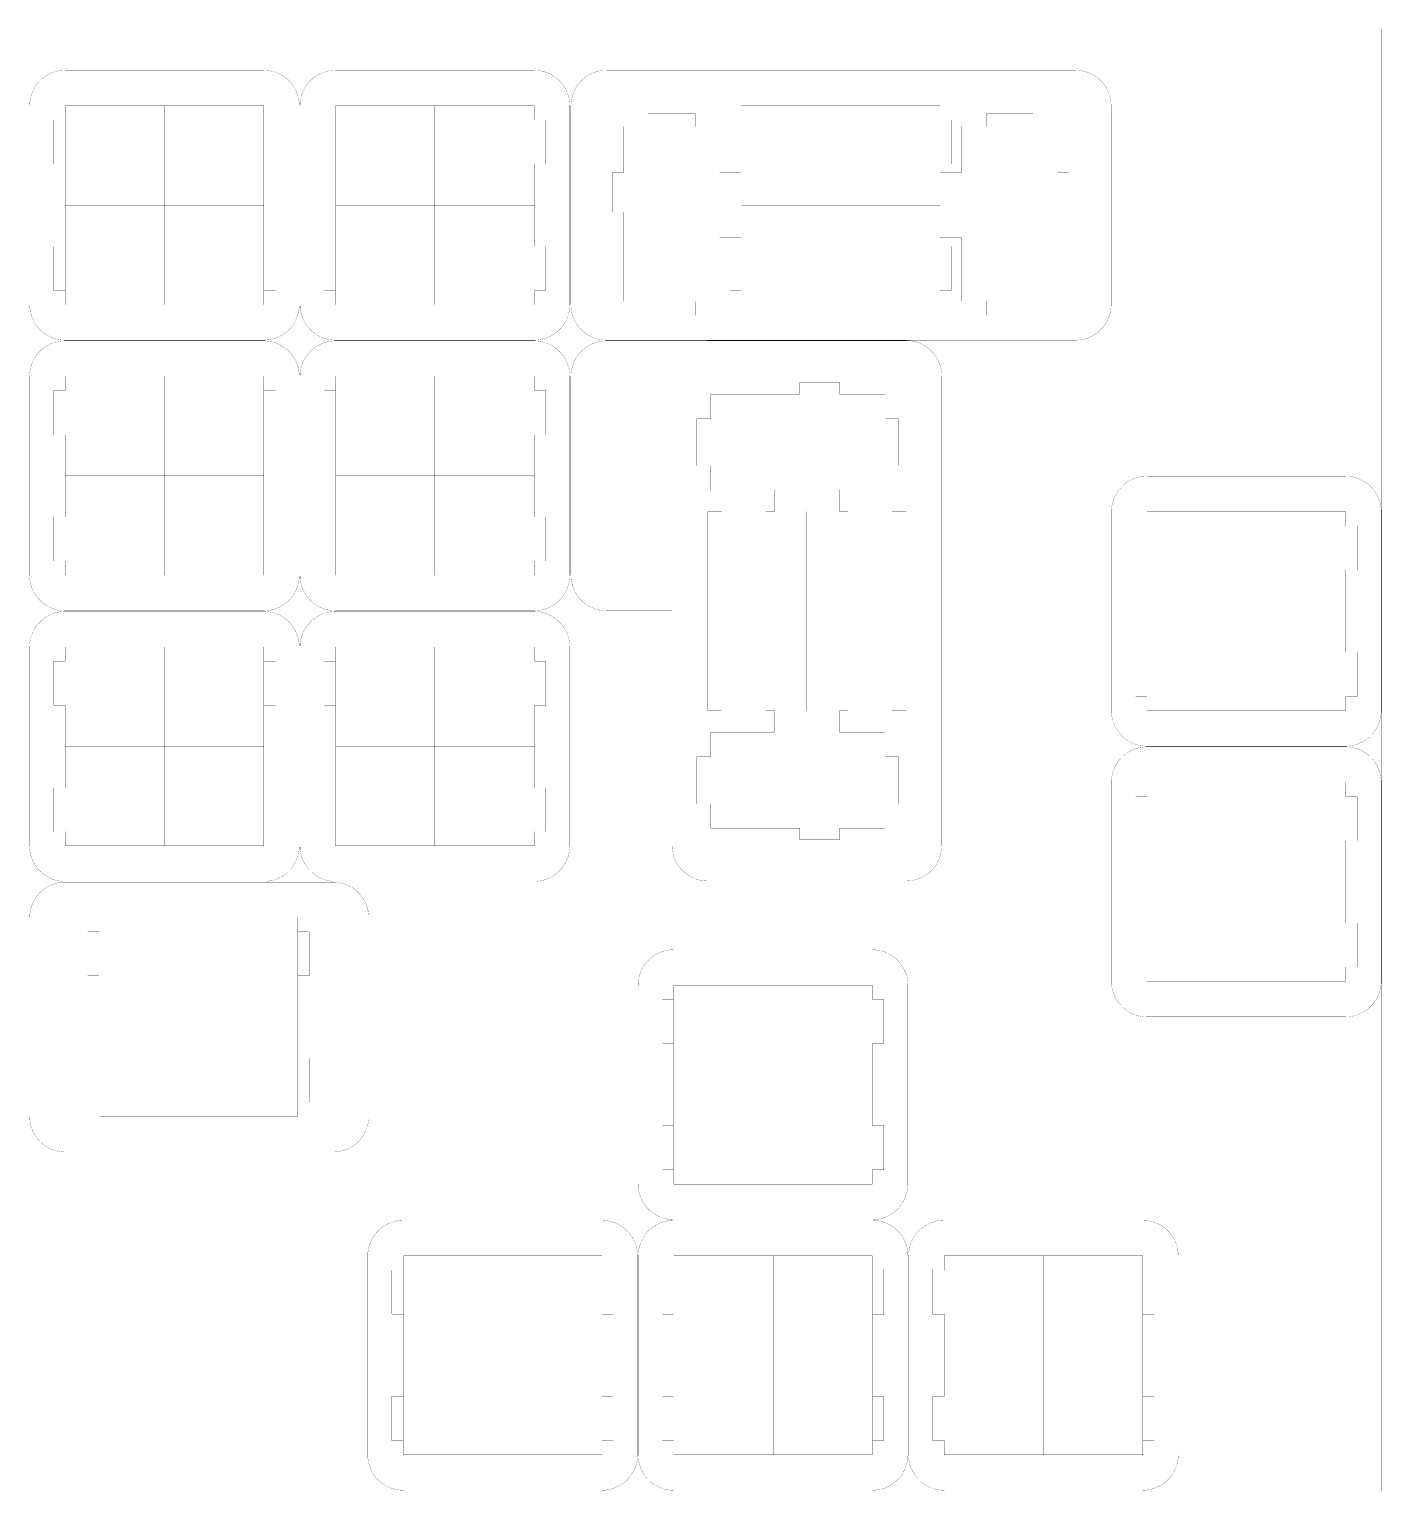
# Model space of a CAD drawing. Header units: inches. Extents: x -214 to 438, y -213 to 250.
# Drawn here: x 113.3 to 208.6, y -90.5 to 12.4 of the extents above; entities that cross this region are included whole.
import ezdxf

# ---------------------------------------------------------------- set-up
doc = ezdxf.new("R2010")
doc.units = ezdxf.units.IN
doc.layers.add('Drawing', color=216, linetype='Continuous')
doc.layers.add('Drawing3', color=56, linetype='Continuous')

msp = doc.modelspace()

# ---------------------------------------------------------------- linework, layer by layer
at = {"layer": 'Drawing', "const_width": 0.0127}
for points in [[(113.38, 7, -0.414214), (115.88, 9.5)], [(129.87, 9.5, -0.414214), (132.37, 7)], [(132.42, 7, -0.414214), (134.92, 9.5)], [(148.92, 9.5, -0.414214), (151.42, 7)], [(151.5, 7, -0.414225), (154, 9.5)], [(187.05, 9.5, -0.414225), (189.55, 7)], [(115.88, -9.5, -0.414214), (113.38, -7)], [(132.37, -7, -0.414214), (129.87, -9.5)], [(134.92, -9.5, -0.414214), (132.42, -7)], [(151.42, -7, -0.414214), (148.92, -9.5)], [(154, -9.5, -0.414214), (151.5, -7)], [(189.55, -7, -0.414225), (187.05, -9.5)], [(113.37, -12.05, -0.414214), (115.87, -9.55)], [(129.87, -9.55, -0.414214), (132.37, -12.05)], [(132.42, -12.05, -0.414214), (134.92, -9.55)], [(148.92, -9.55, -0.414214), (151.42, -12.05)], [(151.5, -12.05, -0.414214), (154, -9.55)], [(160.77, -9.55, -0.035499), (161.12, -9.53)], [(175.12, -9.53, -0.414214), (177.62, -12.03)], [(189.57, -21.58, -0.414214), (192.07, -19.08)], [(206.07, -19.08, -0.414214), (208.57, -21.58)], [(115.87, -28.55, -0.414214), (113.37, -26.05)], [(132.37, -26.05, -0.414214), (129.87, -28.55)], [(134.92, -28.55, -0.414214), (132.42, -26.05)], [(151.42, -26.05, -0.414214), (148.92, -28.55)], [(154, -28.55, -0.414214), (151.5, -26.05)], [(113.37, -31.1, -0.414214), (115.87, -28.6)], [(129.87, -28.6, -0.414214), (132.37, -31.1)], [(132.42, -31.1, -0.414214), (134.92, -28.6)], [(148.92, -28.6, -0.414214), (151.42, -31.1)], [(192.07, -38.08, -0.414214), (189.57, -35.58)], [(208.57, -35.58, -0.414214), (206.07, -38.08)], [(189.57, -40.63, -0.414214), (192.07, -38.13)], [(206.07, -38.13, -0.414214), (208.57, -40.63)], [(115.87, -47.6, -0.414214), (113.37, -45.1)], [(132.37, -45.1, -0.414214), (129.87, -47.6)], [(134.92, -47.6, -0.414214), (132.42, -45.1)], [(151.42, -45.1, -0.414214), (148.92, -47.6)], [(161.12, -47.57, -0.414214), (158.62, -45.07)], [(177.62, -45.07, -0.414214), (175.12, -47.57)], [(113.38, -50.15, -0.414214), (115.88, -47.65)], [(134.76, -47.65, -0.414225), (137.26, -50.15)], [(156.23, -54.91, -0.414214), (158.73, -52.41)], [(172.73, -52.41, -0.414214), (175.23, -54.91)], [(192.07, -57.13, -0.414214), (189.57, -54.63)], [(208.57, -54.63, -0.414214), (206.07, -57.13)], [(115.88, -66.65, -0.414202), (113.38, -64.15)], [(137.26, -64.15, -0.414214), (134.76, -66.65)], [(158.73, -71.41, -0.414214), (156.23, -68.91)], [(175.23, -68.91, -0.414214), (172.73, -71.41)], [(137.19, -73.96, -0.414214), (139.69, -71.46)], [(153.69, -71.46, -0.414214), (156.19, -73.96)], [(156.24, -73.96, -0.414214), (158.74, -71.46)], [(172.74, -71.46, -0.414214), (175.24, -73.96)], [(175.28, -73.96, -0.414214), (177.78, -71.46)], [(191.78, -71.46, -0.414214), (194.28, -73.96)], [(139.69, -90.46, -0.414214), (137.19, -87.96)], [(156.19, -87.96, -0.414214), (153.69, -90.46)], [(158.74, -90.46, -0.414214), (156.24, -87.96)], [(175.24, -87.96, -0.414214), (172.74, -90.46)], [(177.78, -90.46, -0.414214), (175.28, -87.96)], [(194.28, -87.96, -0.414214), (191.78, -90.46)]]:
    msp.add_lwpolyline(points, format="xyb", dxfattribs=at)
for points in [[(115.88, 9.5), (129.87, 9.5)], [(134.92, 9.5), (148.92, 9.5)], [(154, 9.5), (187.05, 9.5)], [(113.38, -7), (113.38, 7)], [(115.88, 7), (129.87, 7)], [(115.88, -7), (115.88, 7)], [(122.87, -7), (122.87, 7)], [(129.87, -7), (129.87, 7)], [(132.37, -7), (132.37, 7)], [(132.42, -7), (132.42, 7)], [(134.92, 7), (148.92, 7)], [(134.92, -7), (134.92, 7)], [(141.92, -7), (141.92, 7)], [(148.92, -7), (148.92, 7)], [(151.42, -7), (151.42, 7)], [(151.5, -7), (151.5, 7)], [(170.5, -7), (170.5, 7)], [(189.55, -7), (189.55, 7)], [(115.88, 0), (129.87, 0)], [(134.92, 0), (148.92, 0)], [(163.5, 0), (177.5, 0)], [(115.88, -7), (129.87, -7)], [(134.92, -7), (148.92, -7)], [(115.88, -9.5), (129.87, -9.5)], [(115.87, -9.55), (129.87, -9.55)], [(134.92, -9.5), (148.92, -9.5)], [(134.92, -9.55), (148.92, -9.55)], [(154, -9.5), (187.05, -9.5)], [(154, -9.55), (175.48, -9.55)], [(161.12, -9.53), (175.12, -9.53)], [(113.37, -26.05), (113.37, -12.05)], [(115.87, -12.05), (129.87, -12.05)], [(115.87, -26.05), (115.87, -12.05)], [(122.87, -26.05), (122.87, -12.05)], [(129.87, -26.05), (129.87, -12.05)], [(132.37, -26.05), (132.37, -12.05)], [(132.42, -26.05), (132.42, -12.05)], [(134.92, -12.05), (148.92, -12.05)], [(134.92, -26.05), (134.92, -12.05)], [(141.92, -26.05), (141.92, -12.05)], [(148.92, -26.05), (148.92, -12.05)], [(151.42, -26.05), (151.42, -12.05)], [(151.5, -26.05), (151.5, -12.05)], [(177.62, -45.07), (177.62, -12.03)], [(115.87, -19.05), (129.87, -19.05)], [(134.92, -19.05), (148.92, -19.05)], [(192.07, -19.08), (206.07, -19.08)], [(168.12, -35.57), (168.12, -21.58)], [(168.12, -35.58), (168.12, -21.58)], [(189.57, -35.58), (189.57, -21.58)], [(192.07, -21.58), (206.07, -21.58)], [(192.07, -35.57), (192.07, -21.58)], [(199.07, -35.57), (199.07, -21.58)], [(206.07, -35.57), (206.07, -21.58)], [(208.57, -35.58), (208.57, -21.58)], [(115.87, -26.05), (129.87, -26.05)], [(134.92, -26.05), (148.92, -26.05)], [(115.87, -28.55), (129.87, -28.55)], [(115.87, -28.6), (129.87, -28.6)], [(134.92, -28.6), (148.92, -28.6)], [(134.92, -28.55), (148.92, -28.55)], [(154, -28.55), (158.62, -28.55)], [(158.62, -28.55), (158.62, -45.07)], [(161.12, -28.57), (175.12, -28.57)], [(192.07, -28.57), (206.07, -28.57)], [(113.37, -45.1), (113.37, -31.1)], [(115.87, -31.1), (129.87, -31.1)], [(115.87, -45.1), (115.87, -31.1)], [(122.87, -45.1), (122.87, -31.1)], [(129.87, -45.1), (129.87, -31.1)], [(132.37, -45.1), (132.37, -31.1)], [(132.42, -45.1), (132.42, -31.1)], [(134.92, -31.1), (148.92, -31.1)], [(134.92, -45.1), (134.92, -31.1)], [(141.92, -45.1), (141.92, -31.1)], [(148.92, -45.1), (148.92, -31.1)], [(151.42, -45.1), (151.42, -31.1)], [(192.07, -35.57), (206.07, -35.57)], [(115.87, -38.1), (129.87, -38.1)], [(134.92, -38.1), (148.92, -38.1)], [(192.07, -38.08), (206.07, -38.08)], [(192.07, -38.13), (206.07, -38.13)], [(189.57, -54.63), (189.57, -40.63)], [(192.07, -40.63), (206.07, -40.63)], [(192.07, -54.62), (192.07, -40.63)], [(199.07, -54.62), (199.07, -40.63)], [(206.07, -54.62), (206.07, -40.63)], [(208.57, -54.63), (208.57, -40.63)], [(115.87, -45.1), (129.87, -45.1)], [(134.92, -45.1), (148.92, -45.1)], [(115.87, -47.6), (129.87, -47.6)], [(115.88, -47.65), (134.76, -47.65)], [(134.92, -47.6), (148.92, -47.6)], [(161.12, -47.57), (175.12, -47.57)], [(192.07, -47.62), (206.07, -47.62)], [(113.38, -50.15), (113.38, -64.15)], [(118.26, -50.15), (132.26, -50.15)], [(118.26, -64.15), (118.26, -50.15)], [(125.26, -64.15), (125.26, -50.15)], [(132.26, -64.15), (132.26, -50.15)], [(137.26, -64.15), (137.26, -50.15)], [(158.73, -52.41), (172.73, -52.41)], [(156.23, -68.91), (156.23, -54.91)], [(158.73, -54.91), (172.73, -54.91)], [(158.73, -68.91), (158.73, -54.91)], [(165.73, -68.91), (165.73, -54.91)], [(172.73, -68.91), (172.73, -54.91)], [(175.23, -68.91), (175.23, -54.91)], [(192.07, -54.62), (206.07, -54.62)], [(118.26, -57.15), (132.26, -57.15)], [(192.07, -57.13), (206.07, -57.13)], [(158.73, -61.91), (172.73, -61.91)], [(118.26, -64.15), (132.26, -64.15)], [(115.88, -66.65), (129.88, -66.65)], [(129.88, -66.65), (134.76, -66.65)], [(158.73, -68.91), (172.73, -68.91)], [(139.69, -71.46), (153.69, -71.46)], [(158.73, -71.41), (172.73, -71.41)], [(158.74, -71.46), (172.74, -71.46)], [(177.78, -71.46), (191.78, -71.46)], [(137.19, -87.96), (137.19, -73.96)], [(139.69, -73.96), (153.69, -73.96)], [(139.69, -87.96), (139.69, -73.96)], [(146.69, -87.96), (146.69, -73.96)], [(153.69, -87.96), (153.69, -73.96)], [(156.19, -87.96), (156.19, -73.96)], [(156.24, -87.96), (156.24, -73.96)], [(158.74, -73.96), (172.74, -73.96)], [(158.74, -87.96), (158.74, -73.96)], [(165.74, -87.96), (165.74, -73.96)], [(172.74, -87.96), (172.74, -73.96)], [(175.24, -87.96), (175.24, -73.96)], [(175.28, -87.96), (175.28, -73.96)], [(177.78, -73.96), (191.78, -73.96)], [(177.78, -87.96), (177.78, -73.96)], [(184.78, -87.96), (184.78, -73.96)], [(191.78, -87.96), (191.78, -73.96)], [(194.28, -87.96), (194.28, -73.96)], [(139.69, -80.96), (153.69, -80.96)], [(158.74, -80.96), (172.74, -80.96)], [(177.78, -80.96), (191.78, -80.96)], [(139.69, -87.96), (153.69, -87.96)], [(158.74, -87.96), (172.74, -87.96)], [(177.78, -87.96), (191.78, -87.96)], [(139.69, -90.46), (153.69, -90.46)], [(158.74, -90.46), (172.74, -90.46)], [(177.78, -90.46), (191.78, -90.46)]]:
    msp.add_lwpolyline(points, dxfattribs=at)
at = {"layer": 'Drawing', "const_width": 0.00635}
for points in [[(115.87, 9.5, 1), (115.88, 9.5, 1)], [(129.87, 9.5, 1), (129.88, 9.5, 1)], [(134.92, 9.5, 1), (134.93, 9.5, 1)], [(148.92, 9.5, 1), (148.93, 9.5, 1)], [(154, 9.5, 1), (154.01, 9.5, 1)], [(187.05, 9.5, 1), (187.06, 9.5, 1)], [(113.37, 7, 1), (113.38, 7, 1)], [(132.37, 7, 1), (132.38, 7, 1)], [(132.42, 7, 1), (132.43, 7, 1)], [(151.42, 7, 1), (151.43, 7, 1)], [(151.5, 7, 1), (151.51, 7, 1)], [(189.55, 7, 1), (189.56, 7, 1)], [(113.37, -7, 1), (113.38, -7, 1)], [(132.37, -7, 1), (132.38, -7, 1)], [(132.42, -7, 1), (132.43, -7, 1)], [(151.42, -7, 1), (151.43, -7, 1)], [(151.5, -7, 1), (151.51, -7, 1)], [(189.55, -7, 1), (189.56, -7, 1)], [(115.87, -9.5, 1), (115.88, -9.5, 1)], [(115.87, -9.55, 1), (115.88, -9.55, 1)], [(129.87, -9.5, 1), (129.88, -9.5, 1)], [(129.87, -9.55, 1), (129.88, -9.55, 1)], [(134.92, -9.5, 1), (134.93, -9.5, 1)], [(134.92, -9.55, 1), (134.92, -9.55, 1)], [(148.92, -9.55, 1), (148.92, -9.55, 1)], [(148.92, -9.5, 1), (148.93, -9.5, 1)], [(154, -9.5, 1), (154.01, -9.5, 1)], [(154, -9.55, 1), (154.01, -9.55, 1)], [(160.76, -9.55, 1), (160.77, -9.55, 1)], [(161.12, -9.53, 1), (161.12, -9.53, 1)], [(175.12, -9.53, 1), (175.12, -9.53, 1)], [(187.05, -9.5, 1), (187.06, -9.5, 1)], [(113.37, -12.05, 1), (113.38, -12.05, 1)], [(132.37, -12.05, 1), (132.38, -12.05, 1)], [(132.42, -12.05, 1), (132.42, -12.05, 1)], [(151.42, -12.05, 1), (151.42, -12.05, 1)], [(151.5, -12.05, 1), (151.51, -12.05, 1)], [(177.62, -12.03, 1), (177.62, -12.03, 1)], [(192.07, -19.08, 1), (192.07, -19.08, 1)], [(206.07, -19.08, 1), (206.07, -19.08, 1)], [(189.57, -21.58, 1), (189.57, -21.58, 1)], [(208.57, -21.58, 1), (208.57, -21.58, 1)], [(113.37, -26.05, 1), (113.38, -26.05, 1)], [(132.37, -26.05, 1), (132.38, -26.05, 1)], [(132.42, -26.05, 1), (132.42, -26.05, 1)], [(151.42, -26.05, 1), (151.42, -26.05, 1)], [(151.5, -26.05, 1), (151.51, -26.05, 1)], [(115.87, -28.55, 1), (115.88, -28.55, 1)], [(115.87, -28.6, 1), (115.87, -28.6, 1)], [(129.87, -28.6, 1), (129.87, -28.6, 1)], [(129.87, -28.55, 1), (129.88, -28.55, 1)], [(134.92, -28.6, 1), (134.92, -28.6, 1)], [(134.92, -28.55, 1), (134.92, -28.55, 1)], [(148.92, -28.55, 1), (148.92, -28.55, 1)], [(148.92, -28.6, 1), (148.92, -28.6, 1)], [(154, -28.55, 1), (154.01, -28.55, 1)], [(113.37, -31.1, 1), (113.37, -31.1, 1)], [(132.37, -31.1, 1), (132.37, -31.1, 1)], [(132.42, -31.1, 1), (132.42, -31.1, 1)], [(151.42, -31.1, 1), (151.42, -31.1, 1)], [(189.57, -35.58, 1), (189.57, -35.58, 1)], [(208.57, -35.58, 1), (208.57, -35.58, 1)], [(192.07, -38.08, 1), (192.07, -38.08, 1)], [(192.07, -38.13, 1), (192.07, -38.13, 1)], [(206.07, -38.08, 1), (206.07, -38.08, 1)], [(206.07, -38.13, 1), (206.07, -38.13, 1)], [(189.57, -40.63, 1), (189.57, -40.63, 1)], [(208.57, -40.63, 1), (208.57, -40.63, 1)], [(113.37, -45.1, 1), (113.37, -45.1, 1)], [(132.37, -45.1, 1), (132.37, -45.1, 1)], [(132.42, -45.1, 1), (132.42, -45.1, 1)], [(151.42, -45.1, 1), (151.42, -45.1, 1)], [(158.62, -45.07, 1), (158.63, -45.07, 1)], [(177.62, -45.07, 1), (177.62, -45.07, 1)], [(115.87, -47.6, 1), (115.87, -47.6, 1)], [(115.87, -47.65, 1), (115.88, -47.65, 1)], [(129.87, -47.6, 1), (129.87, -47.6, 1)], [(134.76, -47.65, 1), (134.76, -47.65, 1)], [(134.92, -47.6, 1), (134.92, -47.6, 1)], [(148.92, -47.6, 1), (148.92, -47.6, 1)], [(161.12, -47.57, 1), (161.12, -47.57, 1)], [(175.12, -47.57, 1), (175.12, -47.57, 1)], [(113.37, -50.15, 1), (113.38, -50.15, 1)], [(137.26, -50.15, 1), (137.26, -50.15, 1)], [(158.73, -52.41, 1), (158.74, -52.41, 1)], [(172.73, -52.41, 1), (172.74, -52.41, 1)], [(156.23, -54.91, 1), (156.24, -54.91, 1)], [(175.23, -54.91, 1), (175.24, -54.91, 1)], [(189.57, -54.63, 1), (189.57, -54.63, 1)], [(208.57, -54.63, 1), (208.57, -54.63, 1)], [(192.07, -57.13, 1), (192.07, -57.13, 1)], [(206.07, -57.13, 1), (206.07, -57.13, 1)], [(113.37, -64.15, 1), (113.38, -64.15, 1)], [(137.26, -64.15, 1), (137.26, -64.15, 1)], [(115.87, -66.65, 1), (115.88, -66.65, 1)], [(134.76, -66.65, 1), (134.76, -66.65, 1)], [(156.23, -68.91, 1), (156.24, -68.91, 1)], [(175.23, -68.91, 1), (175.24, -68.91, 1)], [(139.68, -71.46, 1), (139.69, -71.46, 1)], [(153.68, -71.46, 1), (153.69, -71.46, 1)], [(158.73, -71.41, 1), (158.74, -71.41, 1)], [(158.73, -71.46, 1), (158.74, -71.46, 1)], [(172.73, -71.41, 1), (172.74, -71.41, 1)], [(172.73, -71.46, 1), (172.74, -71.46, 1)], [(177.78, -71.46, 1), (177.79, -71.46, 1)], [(191.78, -71.46, 1), (191.79, -71.46, 1)], [(137.18, -73.96, 1), (137.19, -73.96, 1)], [(156.18, -73.96, 1), (156.19, -73.96, 1)], [(156.23, -73.96, 1), (156.24, -73.96, 1)], [(175.23, -73.96, 1), (175.24, -73.96, 1)], [(175.28, -73.96, 1), (175.29, -73.96, 1)], [(194.28, -73.96, 1), (194.29, -73.96, 1)], [(137.18, -87.96, 1), (137.19, -87.96, 1)], [(156.18, -87.96, 1), (156.19, -87.96, 1)], [(156.23, -87.96, 1), (156.24, -87.96, 1)], [(175.23, -87.96, 1), (175.24, -87.96, 1)], [(175.28, -87.96, 1), (175.29, -87.96, 1)], [(194.28, -87.96, 1), (194.29, -87.96, 1)], [(139.68, -90.46, 1), (139.69, -90.46, 1)], [(153.68, -90.46, 1), (153.69, -90.46, 1)], [(158.73, -90.46, 1), (158.74, -90.46, 1)], [(172.73, -90.46, 1), (172.74, -90.46, 1)], [(177.78, -90.46, 1), (177.79, -90.46, 1)], [(191.78, -90.46, 1), (191.79, -90.46, 1)]]:
    msp.add_lwpolyline(points, format="xyb", close=True, dxfattribs=at)
at = {"layer": 'Drawing3', "const_width": 0.0127}
for points in [[(-136.2, 12.38), (208.61, 12.38)], [(208.61, -90.49), (208.61, 12.38)], [(115.88, 7), (129.88, 7)], [(115.88, 6), (115.88, 7)], [(129.88, 6), (129.88, 7)], [(134.93, 7), (148.93, 7)], [(134.93, 6), (134.93, 7)], [(148.93, 6), (148.93, 7)], [(156.95, 5.53), (156.95, 6.45)], [(156.95, 6.45), (160.25, 6.45)], [(160.25, 5.53), (160.25, 6.45)], [(163.5, 7), (177.5, 7)], [(163.5, 6), (163.5, 7)], [(177.5, 6), (177.5, 7)], [(180.75, 5.53), (180.75, 6.45)], [(180.75, 6.45), (184.05, 6.45)], [(184.05, 5.53), (184.05, 6.45)], [(115.08, 2.9), (115.08, 6)], [(115.08, 6), (115.88, 6)], [(129.88, 6), (130.68, 6)], [(130.68, 2.9), (130.68, 6)], [(134.13, 2.9), (134.13, 6)], [(134.13, 6), (134.93, 6)], [(148.93, 6), (149.73, 6)], [(149.73, 2.9), (149.73, 6)], [(155.23, 2.3), (155.23, 5.53)], [(155.23, 5.53), (156.95, 5.53)], [(160.25, 5.53), (161.98, 5.53)], [(161.98, 2.3), (161.98, 5.53)], [(162.7, 2.9), (162.7, 6)], [(162.7, 6), (163.5, 6)], [(177.5, 6), (178.3, 6)], [(178.3, 2.9), (178.3, 6)], [(179.03, 2.3), (179.03, 5.53)], [(179.03, 5.53), (180.75, 5.53)], [(184.05, 5.53), (185.78, 5.53)], [(185.78, 2.3), (185.78, 5.53)], [(115.08, 2.9), (115.88, 2.9)], [(115.88, -2.9), (115.88, 2.9)], [(129.88, 2.9), (130.68, 2.9)], [(129.88, -2.9), (129.88, 2.9)], [(134.13, 2.9), (134.93, 2.9)], [(134.93, -2.9), (134.93, 2.9)], [(148.93, 2.9), (149.73, 2.9)], [(148.93, -2.9), (148.93, 2.9)], [(154.4, -0.5), (154.4, 2.3)], [(154.4, 2.3), (155.23, 2.3)], [(161.98, 2.3), (163.5, 2.3)], [(162.7, 2.9), (163.5, 2.9)], [(163.5, 2.3), (163.5, 2.9)], [(177.5, 2.9), (178.3, 2.9)], [(177.5, 2.3), (177.5, 2.9)], [(177.5, 2.3), (179.03, 2.3)], [(185.78, 2.3), (186.6, 2.3)], [(186.6, -0.5), (186.6, 2.3)], [(154.4, -0.5), (155.23, -0.5)], [(155.23, -6.77), (155.23, -0.5)], [(185.78, -0.5), (186.6, -0.5)], [(185.78, -6.77), (185.78, -0.5)], [(115.08, -6), (115.08, -2.9)], [(115.08, -2.9), (115.88, -2.9)], [(129.88, -2.9), (130.68, -2.9)], [(130.68, -6), (130.68, -2.9)], [(134.13, -6), (134.13, -2.9)], [(134.13, -2.9), (134.93, -2.9)], [(148.93, -2.9), (149.73, -2.9)], [(149.73, -6), (149.73, -2.9)], [(161.98, -2.3), (163.5, -2.3)], [(161.98, -6.77), (161.98, -2.3)], [(162.7, -6), (162.7, -2.9)], [(162.7, -2.9), (163.5, -2.9)], [(163.5, -2.9), (163.5, -2.3)], [(177.5, -2.3), (179.03, -2.3)], [(177.5, -2.9), (177.5, -2.3)], [(177.5, -2.9), (178.3, -2.9)], [(178.3, -6), (178.3, -2.9)], [(179.03, -6.77), (179.03, -2.3)], [(115.08, -6), (115.88, -6)], [(115.88, -7), (115.88, -6)], [(129.88, -6), (130.68, -6)], [(129.88, -7), (129.88, -6)], [(134.13, -6), (134.93, -6)], [(134.93, -7), (134.93, -6)], [(148.93, -6), (149.73, -6)], [(148.93, -7), (148.93, -6)], [(162.7, -6), (163.5, -6)], [(163.5, -7), (163.5, -6)], [(177.5, -6), (178.3, -6)], [(177.5, -7), (177.5, -6)], [(115.88, -7), (129.88, -7)], [(134.93, -7), (148.93, -7)], [(155.23, -6.77), (156.95, -6.77)], [(156.95, -7.75), (156.95, -6.77)], [(160.25, -6.77), (161.98, -6.77)], [(160.25, -7.75), (160.25, -6.77)], [(163.5, -7), (177.5, -7)], [(179.03, -6.77), (180.75, -6.77)], [(180.75, -7.75), (180.75, -6.77)], [(184.05, -6.77), (185.78, -6.77)], [(184.05, -7.75), (184.05, -6.77)], [(156.95, -7.75), (160.25, -7.75)], [(180.75, -7.75), (184.05, -7.75)], [(115.88, -12.05), (129.88, -12.05)], [(115.88, -13.05), (115.88, -12.05)], [(129.88, -13.05), (129.88, -12.05)], [(134.93, -12.05), (148.93, -12.05)], [(134.93, -13.05), (134.93, -12.05)], [(148.93, -13.05), (148.93, -12.05)], [(115.08, -16.15), (115.08, -13.05)], [(115.08, -13.05), (115.88, -13.05)], [(129.88, -13.05), (130.68, -13.05)], [(130.68, -16.15), (130.68, -13.05)], [(134.13, -16.15), (134.13, -13.05)], [(134.13, -13.05), (134.93, -13.05)], [(148.93, -13.05), (149.73, -13.05)], [(149.73, -16.15), (149.73, -13.05)], [(161.35, -15.02), (161.35, -13.3)], [(161.35, -13.3), (167.62, -13.3)], [(167.62, -12.48), (170.42, -12.48)], [(167.62, -13.3), (167.62, -12.48)], [(170.42, -13.3), (170.42, -12.48)], [(170.42, -13.3), (173.65, -13.3)], [(173.65, -15.02), (173.65, -13.3)], [(160.37, -18.33), (160.37, -15.02)], [(160.37, -15.02), (161.35, -15.02)], [(173.65, -15.02), (174.57, -15.02)], [(174.57, -18.33), (174.57, -15.02)], [(115.08, -16.15), (115.88, -16.15)], [(115.88, -21.95), (115.88, -16.15)], [(129.88, -16.15), (130.68, -16.15)], [(129.88, -21.95), (129.88, -16.15)], [(134.13, -16.15), (134.93, -16.15)], [(134.93, -21.95), (134.93, -16.15)], [(148.93, -16.15), (149.73, -16.15)], [(148.93, -21.95), (148.93, -16.15)], [(160.37, -18.33), (161.35, -18.33)], [(161.35, -20.05), (161.35, -18.33)], [(173.65, -18.33), (174.57, -18.33)], [(173.65, -20.05), (173.65, -18.33)], [(161.35, -20.05), (165.82, -20.05)], [(165.82, -21.58), (165.82, -20.05)], [(170.42, -20.05), (173.65, -20.05)], [(170.42, -21.58), (170.42, -20.05)], [(161.12, -35.57), (161.12, -21.58)], [(161.12, -21.58), (162.12, -21.58)], [(162.12, -21.58), (162.12, -20.78)], [(162.12, -20.78), (165.22, -20.78)], [(165.22, -21.58), (165.22, -20.78)], [(165.22, -21.58), (165.82, -21.58)], [(170.42, -21.58), (171.02, -21.58)], [(171.02, -21.58), (171.02, -20.78)], [(171.02, -20.78), (174.12, -20.78)], [(174.12, -21.58), (174.12, -20.78)], [(174.12, -21.58), (175.12, -21.58)], [(175.12, -35.57), (175.12, -21.58)], [(192.08, -21.58), (206.08, -21.58)], [(192.08, -22.58), (192.08, -21.58)], [(206.08, -22.58), (206.08, -21.58)], [(115.08, -25.05), (115.08, -21.95)], [(115.08, -21.95), (115.88, -21.95)], [(129.88, -21.95), (130.68, -21.95)], [(130.68, -25.05), (130.68, -21.95)], [(134.13, -25.05), (134.13, -21.95)], [(134.13, -21.95), (134.93, -21.95)], [(148.93, -21.95), (149.73, -21.95)], [(149.73, -25.05), (149.73, -21.95)], [(191.28, -25.68), (191.28, -22.58)], [(191.28, -22.58), (192.08, -22.58)], [(206.08, -22.58), (206.88, -22.58)], [(206.88, -25.68), (206.88, -22.58)], [(115.08, -25.05), (115.88, -25.05)], [(115.88, -26.05), (115.88, -25.05)], [(129.88, -25.05), (130.68, -25.05)], [(129.88, -26.05), (129.88, -25.05)], [(134.13, -25.05), (134.93, -25.05)], [(134.93, -26.05), (134.93, -25.05)], [(148.93, -25.05), (149.73, -25.05)], [(148.93, -26.05), (148.93, -25.05)], [(191.28, -25.68), (192.08, -25.68)], [(192.08, -31.48), (192.08, -25.68)], [(206.08, -25.68), (206.88, -25.68)], [(206.08, -31.48), (206.08, -25.68)], [(115.88, -26.05), (129.88, -26.05)], [(134.93, -26.05), (148.93, -26.05)], [(115.88, -31.1), (129.88, -31.1)], [(115.88, -32.1), (115.88, -31.1)], [(129.88, -32.1), (129.88, -31.1)], [(134.93, -31.1), (148.93, -31.1)], [(134.93, -32.1), (134.93, -31.1)], [(148.93, -32.1), (148.93, -31.1)], [(191.28, -34.58), (191.28, -31.48)], [(191.28, -31.48), (192.08, -31.48)], [(206.08, -31.48), (206.88, -31.48)], [(206.88, -34.58), (206.88, -31.48)], [(115.08, -35.2), (115.08, -32.1)], [(115.08, -32.1), (115.88, -32.1)], [(129.88, -32.1), (130.68, -32.1)], [(130.68, -35.2), (130.68, -32.1)], [(134.13, -35.2), (134.13, -32.1)], [(134.13, -32.1), (134.93, -32.1)], [(148.93, -32.1), (149.73, -32.1)], [(149.73, -35.2), (149.73, -32.1)], [(191.28, -34.58), (192.08, -34.58)], [(192.08, -35.57), (192.08, -34.58)], [(206.08, -34.58), (206.88, -34.58)], [(206.08, -35.57), (206.08, -34.58)], [(115.08, -35.2), (115.88, -35.2)], [(115.88, -41), (115.88, -35.2)], [(129.88, -35.2), (130.68, -35.2)], [(129.88, -41), (129.88, -35.2)], [(134.13, -35.2), (134.93, -35.2)], [(134.93, -41), (134.93, -35.2)], [(148.93, -35.2), (149.73, -35.2)], [(148.93, -41), (148.93, -35.2)], [(161.12, -35.57), (162.12, -35.57)], [(162.12, -36.38), (162.12, -35.57)], [(165.22, -35.57), (165.82, -35.57)], [(165.22, -36.38), (165.22, -35.57)], [(165.82, -37.1), (165.82, -35.57)], [(170.42, -35.57), (171.02, -35.57)], [(170.42, -37.1), (170.42, -35.57)], [(171.02, -36.38), (171.02, -35.57)], [(174.12, -35.57), (175.12, -35.57)], [(174.12, -36.38), (174.12, -35.57)], [(192.08, -35.57), (206.08, -35.57)], [(162.12, -36.38), (165.22, -36.38)], [(171.02, -36.38), (174.12, -36.38)], [(161.35, -38.83), (161.35, -37.1)], [(161.35, -37.1), (165.82, -37.1)], [(170.42, -37.1), (173.65, -37.1)], [(173.65, -38.83), (173.65, -37.1)], [(160.37, -42.13), (160.37, -38.83)], [(160.37, -38.83), (161.35, -38.83)], [(173.65, -38.83), (174.57, -38.83)], [(174.57, -42.13), (174.57, -38.83)], [(115.08, -44.1), (115.08, -41)], [(115.08, -41), (115.88, -41)], [(129.88, -41), (130.68, -41)], [(130.68, -44.1), (130.68, -41)], [(134.13, -44.1), (134.13, -41)], [(134.13, -41), (134.93, -41)], [(148.93, -41), (149.73, -41)], [(149.73, -44.1), (149.73, -41)], [(192.08, -40.63), (206.08, -40.63)], [(192.08, -41.63), (192.08, -40.63)], [(206.08, -41.63), (206.08, -40.63)], [(160.37, -42.13), (161.35, -42.13)], [(161.35, -43.85), (161.35, -42.13)], [(173.65, -42.13), (174.57, -42.13)], [(173.65, -43.85), (173.65, -42.13)], [(191.28, -44.73), (191.28, -41.63)], [(191.28, -41.63), (192.08, -41.63)], [(206.08, -41.63), (206.88, -41.63)], [(206.88, -44.73), (206.88, -41.63)], [(115.08, -44.1), (115.88, -44.1)], [(115.88, -45.1), (115.88, -44.1)], [(129.88, -44.1), (130.68, -44.1)], [(129.88, -45.1), (129.88, -44.1)], [(134.13, -44.1), (134.93, -44.1)], [(134.93, -45.1), (134.93, -44.1)], [(148.93, -44.1), (149.73, -44.1)], [(148.93, -45.1), (148.93, -44.1)], [(161.35, -43.85), (167.62, -43.85)], [(167.62, -44.68), (167.62, -43.85)], [(170.42, -43.85), (173.65, -43.85)], [(170.42, -44.68), (170.42, -43.85)], [(115.88, -45.1), (129.88, -45.1)], [(134.93, -45.1), (148.93, -45.1)], [(167.62, -44.68), (170.42, -44.68)], [(191.28, -44.73), (192.08, -44.73)], [(192.08, -50.53), (192.08, -44.73)], [(206.08, -44.73), (206.88, -44.73)], [(206.08, -50.53), (206.08, -44.73)], [(118.26, -50.15), (132.26, -50.15)], [(118.26, -51.15), (118.26, -50.15)], [(132.26, -51.15), (132.26, -50.15)], [(117.46, -54.25), (117.46, -51.15)], [(117.46, -51.15), (118.26, -51.15)], [(132.26, -51.15), (133.06, -51.15)], [(133.06, -54.25), (133.06, -51.15)], [(191.28, -53.63), (191.28, -50.53)], [(191.28, -50.53), (192.08, -50.53)], [(206.08, -50.53), (206.88, -50.53)], [(206.88, -53.63), (206.88, -50.53)], [(117.46, -54.25), (118.26, -54.25)], [(118.26, -60.05), (118.26, -54.25)], [(132.26, -54.25), (133.06, -54.25)], [(132.26, -60.05), (132.26, -54.25)], [(191.28, -53.63), (192.08, -53.63)], [(192.08, -54.62), (192.08, -53.63)], [(206.08, -53.63), (206.88, -53.63)], [(206.08, -54.62), (206.08, -53.63)], [(158.74, -54.91), (172.74, -54.91)], [(158.74, -55.91), (158.74, -54.91)], [(172.74, -55.91), (172.74, -54.91)], [(192.08, -54.62), (206.08, -54.62)], [(157.94, -59.01), (157.94, -55.91)], [(157.94, -55.91), (158.74, -55.91)], [(172.74, -55.91), (173.54, -55.91)], [(173.54, -59.01), (173.54, -55.91)], [(157.94, -59.01), (158.74, -59.01)], [(158.74, -64.81), (158.74, -59.01)], [(172.74, -59.01), (173.54, -59.01)], [(172.74, -64.81), (172.74, -59.01)], [(117.46, -63.15), (117.46, -60.05)], [(117.46, -60.05), (118.26, -60.05)], [(132.26, -60.05), (133.06, -60.05)], [(133.06, -63.15), (133.06, -60.05)], [(117.46, -63.15), (118.26, -63.15)], [(118.26, -64.15), (118.26, -63.15)], [(132.26, -63.15), (133.06, -63.15)], [(132.26, -64.15), (132.26, -63.15)], [(118.26, -64.15), (132.26, -64.15)], [(157.94, -67.91), (157.94, -64.81)], [(157.94, -64.81), (158.74, -64.81)], [(172.74, -64.81), (173.54, -64.81)], [(173.54, -67.91), (173.54, -64.81)], [(157.94, -67.91), (158.74, -67.91)], [(158.74, -68.91), (158.74, -67.91)], [(158.74, -68.91), (172.74, -68.91)], [(172.74, -67.91), (173.54, -67.91)], [(172.74, -68.91), (172.74, -67.91)], [(139.69, -73.96), (153.69, -73.96)], [(139.69, -74.96), (139.69, -73.96)], [(153.69, -74.96), (153.69, -73.96)], [(158.74, -73.96), (172.74, -73.96)], [(158.74, -74.96), (158.74, -73.96)], [(172.74, -74.96), (172.74, -73.96)], [(177.79, -73.96), (191.79, -73.96)], [(177.79, -74.96), (177.79, -73.96)], [(191.79, -74.96), (191.79, -73.96)], [(138.89, -78.06), (138.89, -74.96)], [(138.89, -74.96), (139.69, -74.96)], [(153.69, -74.96), (154.49, -74.96)], [(154.49, -78.06), (154.49, -74.96)], [(157.94, -78.06), (157.94, -74.96)], [(157.94, -74.96), (158.74, -74.96)], [(172.74, -74.96), (173.54, -74.96)], [(173.54, -78.06), (173.54, -74.96)], [(176.99, -78.06), (176.99, -74.96)], [(176.99, -74.96), (177.79, -74.96)], [(191.79, -74.96), (192.59, -74.96)], [(192.59, -78.06), (192.59, -74.96)], [(138.89, -78.06), (139.69, -78.06)], [(139.69, -83.86), (139.69, -78.06)], [(153.69, -78.06), (154.49, -78.06)], [(153.69, -83.86), (153.69, -78.06)], [(157.94, -78.06), (158.74, -78.06)], [(158.74, -83.86), (158.74, -78.06)], [(172.74, -78.06), (173.54, -78.06)], [(172.74, -83.86), (172.74, -78.06)], [(176.99, -78.06), (177.79, -78.06)], [(177.79, -83.86), (177.79, -78.06)], [(191.79, -78.06), (192.59, -78.06)], [(191.79, -83.86), (191.79, -78.06)], [(138.89, -86.96), (138.89, -83.86)], [(138.89, -83.86), (139.69, -83.86)], [(153.69, -83.86), (154.49, -83.86)], [(154.49, -86.96), (154.49, -83.86)], [(157.94, -86.96), (157.94, -83.86)], [(157.94, -83.86), (158.74, -83.86)], [(172.74, -83.86), (173.54, -83.86)], [(173.54, -86.96), (173.54, -83.86)], [(176.99, -86.96), (176.99, -83.86)], [(176.99, -83.86), (177.79, -83.86)], [(191.79, -83.86), (192.59, -83.86)], [(192.59, -86.96), (192.59, -83.86)], [(138.89, -86.96), (139.69, -86.96)], [(139.69, -87.96), (139.69, -86.96)], [(153.69, -86.96), (154.49, -86.96)], [(153.69, -87.96), (153.69, -86.96)], [(157.94, -86.96), (158.74, -86.96)], [(158.74, -87.96), (158.74, -86.96)], [(172.74, -86.96), (173.54, -86.96)], [(172.74, -87.96), (172.74, -86.96)], [(176.99, -86.96), (177.79, -86.96)], [(177.79, -87.96), (177.79, -86.96)], [(191.79, -86.96), (192.59, -86.96)], [(191.79, -87.96), (191.79, -86.96)], [(139.69, -87.96), (153.69, -87.96)], [(158.74, -87.96), (172.74, -87.96)], [(177.79, -87.96), (191.79, -87.96)], [(-136.2, -90.49), (208.61, -90.49)]]:
    msp.add_lwpolyline(points, dxfattribs=at)

doc.saveas('drawing.dxf')
